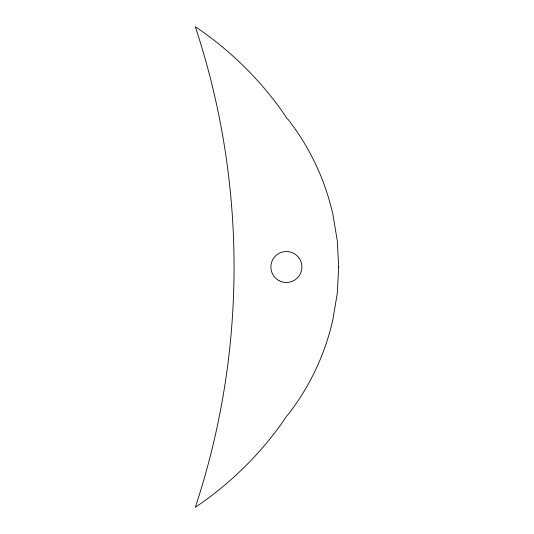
<?xml version="1.0" encoding="UTF-8"?>
<svg xmlns="http://www.w3.org/2000/svg" width="534" height="534" viewBox="0 0 534 534"><rect width="100%" height="100%" fill="white"/><g stroke="black" fill="none" stroke-linecap="round" stroke-linejoin="round"><path stroke-width="0.8" d="M338.703 267L337.254 293.366L332.922 319.412A240.447 240.447 0 0 1 288.32 414.284L286.311 416.467L281.725 423.375A338.783 338.783 0 0 1 195.297 507.3A764.308 764.308 0 0 0 195.297 26.7A338.783 338.783 0 0 1 281.725 110.625L286.892 118.408L288.32 119.716A240.447 240.447 0 0 1 332.922 214.588L337.254 240.634L338.703 267M278.628 280.423A15.506 15.506 0 0 0 301.884 267A15.506 15.506 0 0 0 278.628 253.577A15.506 15.506 0 0 0 278.628 280.423"/></g></svg>
